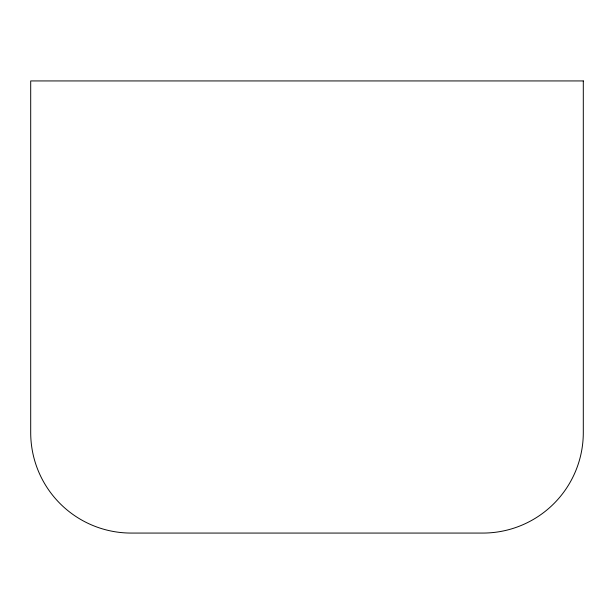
<?xml version="1.0" encoding="UTF-8"?>
<svg xmlns="http://www.w3.org/2000/svg" width="614" height="614" viewBox="0 0 614 614"><rect width="100%" height="100%" fill="white"/><g stroke="black" fill="none" stroke-linecap="round" stroke-linejoin="round"><path stroke-width="0.92" d="M583.3 80.933L30.7 80.933L30.7 432.594A100.473 100.473 0 0 0 131.173 533.067L482.827 533.067A100.473 100.473 0 0 0 583.3 432.594L583.3 80.933"/></g></svg>
